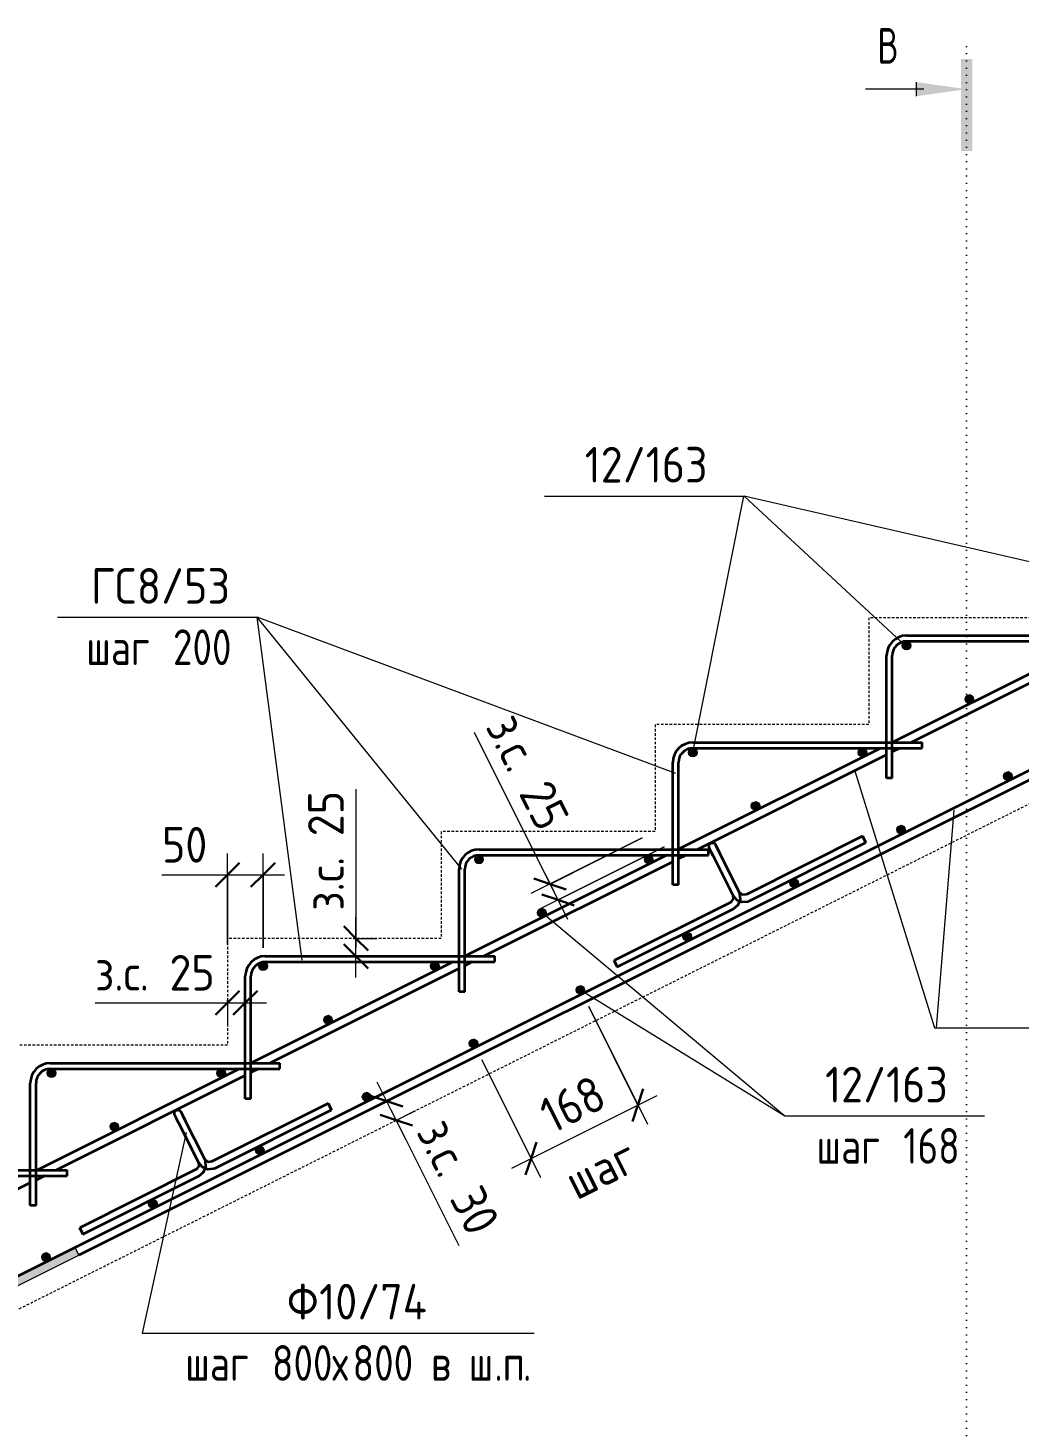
# Model space of a CAD drawing. Header units: millimetres. Extents: x 28954 to 49618, y -2651 to 78735.
# Drawn here: x 37165 to 38555, y -1306 to 658 of the extents above; entities that cross this region are included whole.
import ezdxf

# ---------------------------------------------------------------- set-up
doc = ezdxf.new("R2010")
doc.units = ezdxf.units.MM
doc.linetypes.add('01 Штриховая _4 мм_', pattern=[6, 3.5, -2.5])
doc.linetypes.add('04 Пунктир 10мм', pattern=[10, 0, -10])
for name, color, linetype, lineweight in [('AA_Dim', 7, 'Continuous', 9), ('AA_Dim-20', 7, 'Continuous', 9), ('AA_Oformlenie', 7, 'Continuous', 9), ('AA_Razrez', 7, 'Continuous', 9), ('AA_Vinoska', 7, 'Continuous', 9), ('KR_Armatura', 7, 'Continuous', 20), ('KR_Armatura_Tonkie', 7, 'Continuous', 20)]:
    doc.layers.add(name, color=color, linetype=linetype, lineweight=lineweight)
doc.layers.add('AF_Perekritie', color=7, linetype='Continuous', lineweight=60, true_color=0x006a35)
doc.layers.add('AF_Perekritie_Опалубка', color=7, linetype='Continuous', lineweight=60, true_color=0x006a35)
doc.styles.add('ISOCPEUR', font='isocpeur.TTF', dxfattribs={"width": 0.7, "height": 50})
doc.styles.add('ISOCPEUR_1', font='isocpeur.TTF', dxfattribs={"width": 0.9, "height": 50})
doc.styles.add('ISOCPEUR_2', font='isocpeur.TTF', dxfattribs={"width": 0.8, "height": 50})
doc.dimstyles.new('00_Точн_3_знака__прозр__1', dxfattribs={"dimscale": 304.8, "dimtxt": 50.137748, "dimasz": 0.111549, "dimexe": 0.098425, "dimexo": 0.065617, "dimgap": 0.006562, "dimtad": 1, "dimdec": 3, "dimrnd": 0.001, "dimdsep": 46, "dimtxsty": 'ISOCPEUR_1', "dimblk1": 'OBLIQUE', "dimblk2": 'OBLIQUE', "dimsah": 1, "dimcen": 0.09, "dimdle": 0.098425, "dimazin": 0, "dimtfac": 1, "dimtdec": 4, "dimtix": 1, "dimtmove": 1, "dimatfit": 3, "dimfxl": 1, "dimtvp": 1, "dimtolj": 1, "dimtzin": 0, "dimlwd": 18, "dimlwe": 18, "dimarcsym": 2})
doc.dimstyles.new('05_Округл_1мм__прозр_', dxfattribs={"dimscale": 304.8, "dimtxt": 50.137748, "dimasz": 0.111549, "dimexe": 0.098425, "dimexo": 0.065617, "dimgap": 0.006562, "dimtad": 1, "dimdec": 0, "dimdsep": 46, "dimtxsty": 'ISOCPEUR_1', "dimblk1": 'OBLIQUE', "dimblk2": 'OBLIQUE', "dimsah": 1, "dimcen": 0.09, "dimdle": 0.098425, "dimazin": 0, "dimtfac": 1, "dimtdec": 4, "dimtix": 1, "dimtmove": 0, "dimatfit": 3, "dimfxl": 1, "dimtvp": 1, "dimtolj": 1, "dimtzin": 0, "dimlwd": 18, "dimlwe": 18, "dimarcsym": 2})

# ---------------------------------------------------------------- blocks, each defined once
blk = doc.blocks.new('Ktcnybwf - Лестница-3686718-А-А Арм')
at = {"layer": 'AF_Perekritie', "linetype": '01 Штриховая _4 мм_', "lineweight": 20}
for p, q in [((-31880.1, -70), (-32180.1, -70)), ((-32180.1, -70), (-32180.1, -170)), ((-32180.1, -170), (-32480.1, -170)), ((-32480.1, -170), (-32480.1, -320)), ((-34080.1, -1343.6), (-31932.8, -270)), ((-31932.8, -270), (-31880.1, -270)), ((-32480.1, -320), (-32780.1, -320)), ((-32780.1, -320), (-32780.1, -470)), ((-32780.1, -470), (-33080.1, -470)), ((-33080.1, -470), (-33080.1, -620)), ((-33080.1, -620), (-33380.1, -620)), ((-33380.1, -620), (-33380.1, -770)), ((-33380.1, -770), (-33680.1, -770)), ((-33680.1, -770), (-33680.1, -920)), ((-33680.1, -920), (-33980.1, -920)), ((-33980.1, -920), (-33980.1, -1070)), ((-33980.1, -1070), (-34280.1, -1070)), ((-34280.1, -1070), (-34280.1, -1340)), ((-34280.1, -1340), (-34134.6, -1340)), ((-34122, -1340), (-34080.1, -1340)), ((-34080.1, -1340), (-34080.1, -1343.6))]:
    blk.add_line(p, q, dxfattribs=at)
blk = doc.blocks.new('261_Лягушка _НесАрм_РабПлоск_ - 10 А240-V2-А-А Арм')
at = {"layer": 'KR_Armatura_Tonkie', "lineweight": 35}
for p, q in [((-33238.7, -851.6), (-33401.9, -933.2)), ((-33397.4, -942.2), (-33234.2, -860.5)), ((-33238.7, -851.6), (-33234.2, -860.5)), ((-33234.2, -860.5), (-33238.7, -851.6)), ((-33448.6, -878.9), (-33420.9, -934.3)), ((-33448.6, -878.9), (-33420.9, -934.3)), ((-33412, -929.9), (-33439.7, -874.4)), ((-33412, -929.9), (-33439.7, -874.4)), ((-33424.3, -944.4), (-33587.5, -1026)), ((-33583, -1035), (-33419.8, -953.3)), ((-33583, -1035), (-33587.5, -1026)), ((-33587.5, -1026), (-33583, -1035))]:
    blk.add_line(p, q, dxfattribs=at)
at = {"layer": 'KR_Armatura_Tonkie', "lineweight": 35, "flags": 128}
for points in [[(-33454.2, -867.7), (-33454.3, -863.4), (-33451, -860.6), (-33446.8, -861.4), (-33445.3, -863.2)], [(-33445.3, -863.2), (-33444.4, -865), (-33442.1, -869.6), (-33439.7, -874.4)], [(-33439.7, -874.4), (-33442.7, -868.4), (-33444.7, -864.3), (-33445.3, -863.2)], [(-33448.6, -878.9), (-33451.6, -872.9), (-33453.7, -868.8), (-33454.2, -867.7)], [(-33454.2, -867.7), (-33453.4, -869.4), (-33451.1, -874.1), (-33448.6, -878.9)], [(-33420.9, -934.3), (-33420.4, -939.6), (-33423.5, -944), (-33424.3, -944.4)], [(-33420.9, -934.3), (-33415.6, -940.6), (-33408, -943.8), (-33399.8, -943.1), (-33397.4, -942.2)], [(-33419.8, -953.3), (-33413.5, -948), (-33410.3, -940.4), (-33411, -932.2), (-33412, -929.9)], [(-33401.9, -933.2), (-33407.2, -933.8), (-33411.5, -930.6), (-33412, -929.9)]]:
    blk.add_lwpolyline(points, dxfattribs=at)
blk = doc.blocks.new('079_Обозначение загиба стержня _ЭлУзла_ - Сплошные линии-3775775-А-А Арм')
at = {"layer": 'AA_Oformlenie'}
for points in [[(-34107.5, -1323.7), (-33588.6, -1064.5), (-33594, -1053.7), (-34112.8, -1313)], [(-33976.5, -1238), (-33985.1, -1208.8), (-33994.6, -1213.5)], [(-34136.1, -1350.6), (-34124.1, -1350.6), (-34123.3, -1344), (-34121.2, -1337.7), (-34117.7, -1332.1), (-34112.8, -1327.2), (-34107.5, -1323.7), (-34112.8, -1313), (-34120.6, -1318), (-34127.1, -1324.7), (-34132, -1332.6), (-34135, -1341.3)]]:
    blk.add_hatch(color=256, dxfattribs=at).paths.add_polyline_path(points)
for p, q in [((-33594, -1053.7), (-34112.8, -1313)), ((-33594, -1053.7), (-34112.8, -1313)), ((-33588.6, -1064.5), (-33594, -1053.7)), ((-33588.6, -1064.5), (-33594, -1053.7)), ((-34107.5, -1323.7), (-33588.6, -1064.5)), ((-34107.5, -1323.7), (-33588.6, -1064.5)), ((-33985.1, -1208.8), (-33994.6, -1213.5)), ((-33994.6, -1213.5), (-33976.5, -1238)), ((-33976.5, -1238), (-33985.1, -1208.8)), ((-34107.5, -1323.7), (-34112.8, -1313)), ((-34112.8, -1313), (-34107.5, -1323.7)), ((-34136.1, -1350.6), (-34124.1, -1350.6))]:
    blk.add_line(p, q, dxfattribs=at)
for centre, radius, start, end in [((-34124.1, -1278.2), 150, 77.6288, 90), ((-34124.1, -1278.2), 150, 61.2026, 73.4903), ((-34124.1, -1278.2), 150, 26.55, 55.8028), ((-34094.1, -1350.6), 42, 116.55, 180), ((-34094.1, -1350.6), 42, 116.55, 180), ((-34094.1, -1350.6), 30, 116.55, 180), ((-34094.1, -1350.6), 30, 116.55, 180)]:
    blk.add_arc(centre, radius, start, end, dxfattribs=at)
blk = doc.blocks.new('Разрез - Номер узла_ спереди-394134-А-А Арм')
at = {"layer": 'AA_Razrez'}
for points in [[(-30750.2, 480.7), (-30766.2, 480.7), (-30766.2, 609.8), (-30750.2, 609.8)], [(-30829, 557.3), (-30829, 577.2), (-30758.3, 567.3)]]:
    blk.add_hatch(color=256, dxfattribs=at).paths.add_polyline_path(points)
for p, q in [((-30829, 577.2), (-30829, 557.3)), ((-30818.3, 567.3), (-30900.2, 567.3))]:
    blk.add_line(p, q, dxfattribs=at)
blk = doc.blocks.new('DIMBLOCK71-А-А Арм')
at = {"layer": 'AA_Dim-20', "color": 30, "lineweight": 18, "true_color": 0xff8000, "transparency": 16777216}
for p, q in [((37695, -902), (37654.7, -821.5)), ((37664.5, -850.1), (37695, -834.9)), ((37668.1, -848.3), (37664.5, -850.1)), ((37684.6, -881.2), (37674.8, -861.7)), ((37677.9, -877), (37708.4, -861.7)), ((37681.5, -875.1), (37677.9, -877)), ((37769.7, -1051.4), (37684.6, -881.2))]:
    blk.add_line(p, q, dxfattribs=at)
at = {"layer": 'AA_Dim-20', "color": 30, "lineweight": 30, "true_color": 0xff8000, "transparency": 16777216}
for p, q in [((37668.1, -848.3), (37645.3, -840.7)), ((37668.1, -848.3), (37690.9, -855.9)), ((37681.5, -875.1), (37658.7, -867.5)), ((37681.5, -875.1), (37704.4, -882.7))]:
    blk.add_line(p, q, dxfattribs=at)
at = {"layer": 'AA_Dim-20', "color": 0, "lineweight": 18, "transparency": 16777216, "insert": (37753.6, -869.1), "char_height": 50, "width": 204.335, "attachment_point": 1, "rotation": 296.5651, "line_spacing_factor": 1.135194, "style": 'ISOCPEUR_1'}
blk.add_mtext('з.с. 30', dxfattribs=at)
blk = doc.blocks.new('_Oblique')
at = {"color": 0, "linetype": 'ByBlock', "lineweight": -2}
blk.add_line((-0.5, -0.5), (0.5, 0.5), dxfattribs=at)
blk = doc.blocks.new('DIMBLOCK72-А-А Арм')
at = {"layer": 'AA_Dim-20', "color": 30, "lineweight": 30, "true_color": 0xff8000, "transparency": 16777216}
for p, q in [((37444.6, -710.4), (37461.6, -693.4)), ((37469.6, -710.4), (37486.6, -693.4)), ((37444.6, -710.4), (37427.6, -727.4)), ((37469.6, -710.4), (37452.6, -727.4))]:
    blk.add_line(p, q, dxfattribs=at)
at = {"layer": 'AA_Dim-20', "color": 30, "lineweight": 18, "true_color": 0xff8000, "transparency": 16777216}
for p, q in [((37444.6, -706.3), (37444.6, -740.4)), ((37444.6, -710.4), (37444.6, -706.3)), ((37469.6, -706.3), (37469.6, -740.4)), ((37469.6, -710.4), (37469.6, -706.3)), ((37258.8, -710.4), (37449.1, -710.4)), ((37414.6, -710.4), (37499.6, -710.4)), ((37449.1, -710.4), (37457.1, -710.4))]:
    blk.add_line(p, q, dxfattribs=at)
at = {"layer": 'AA_Dim-20', "color": 0, "lineweight": 18, "transparency": 16777216, "insert": (37258.8, -643.2), "char_height": 50, "width": 204.335, "attachment_point": 1, "line_spacing_factor": 1.135194, "style": 'ISOCPEUR_1'}
blk.add_mtext('з.с. 25', dxfattribs=at)
blk = doc.blocks.new('DIMBLOCK73-А-А Арм')
at = {"layer": 'AA_Dim-20', "color": 30, "lineweight": 18, "true_color": 0xff8000, "transparency": 16777216}
for p, q in [((37624.9, -410.7), (37624.9, -601)), ((37624.9, -675), (37624.9, -590)), ((37624.9, -601), (37624.9, -632.5)), ((37620.9, -620), (37654.9, -620)), ((37624.9, -620), (37620.9, -620)), ((37620.9, -645), (37654.9, -645)), ((37624.9, -645), (37620.9, -645))]:
    blk.add_line(p, q, dxfattribs=at)
at = {"layer": 'AA_Dim-20', "color": 30, "lineweight": 30, "true_color": 0xff8000, "transparency": 16777216}
for p, q in [((37624.9, -620), (37607.9, -603)), ((37624.9, -645), (37607.9, -628)), ((37624.9, -620), (37641.9, -637)), ((37624.9, -645), (37641.9, -662))]:
    blk.add_line(p, q, dxfattribs=at)
at = {"layer": 'AA_Dim-20', "color": 0, "lineweight": 18, "transparency": 16777216, "insert": (37557.8, -581), "char_height": 50, "width": 204.335, "attachment_point": 1, "rotation": 90, "line_spacing_factor": 1.135194, "style": 'ISOCPEUR_1'}
blk.add_mtext('з.с. 25', dxfattribs=at)
blk = doc.blocks.new('DIMBLOCK74-А-А Арм')
at = {"layer": 'AA_Dim-20', "color": 30, "lineweight": 18, "true_color": 0xff8000, "transparency": 16777216}
for p, q in [((37444.6, -628.3), (37444.6, -500.8)), ((37494.6, -633), (37494.6, -500.8)), ((37352.7, -530.8), (37435.2, -530.8)), ((37414.6, -530.8), (37524.6, -530.8)), ((37435.2, -530.8), (37469.6, -530.8)), ((37444.6, -530.8), (37444.6, -628.3)), ((37494.6, -530.8), (37494.6, -633))]:
    blk.add_line(p, q, dxfattribs=at)
at = {"layer": 'AA_Dim-20', "color": 30, "lineweight": 30, "true_color": 0xff8000, "transparency": 16777216}
for p, q in [((37444.6, -530.8), (37461.6, -513.8)), ((37494.6, -530.8), (37511.6, -513.8)), ((37444.6, -530.8), (37427.6, -547.8)), ((37494.6, -530.8), (37477.6, -547.8))]:
    blk.add_line(p, q, dxfattribs=at)
at = {"layer": 'AA_Dim-20', "color": 0, "lineweight": 18, "transparency": 16777216, "insert": (37352.7, -463.6), "char_height": 50, "width": 74.923, "attachment_point": 1, "line_spacing_factor": 1.135194, "style": 'ISOCPEUR_1'}
blk.add_mtext('50', dxfattribs=at)
blk = doc.blocks.new('DIMBLOCK75-А-А Арм')
at = {"layer": 'AA_Dim-20', "color": 30, "lineweight": 18, "true_color": 0xff8000, "transparency": 16777216}
for p, q in [((37790.7, -330.3), (37875.7, -500.5)), ((38026.7, -478.9), (37870.5, -557.1)), ((37897.3, -543.7), (38026.7, -478.9)), ((37875.7, -500.5), (37902.9, -554.8)), ((38057.5, -491.5), (37881.7, -579.4)), ((37908.5, -566), (38057.5, -491.5)), ((37883.9, -516.8), (37921.9, -592.8))]:
    blk.add_line(p, q, dxfattribs=at)
at = {"layer": 'AA_Dim-20', "color": 30, "lineweight": 30, "true_color": 0xff8000, "transparency": 16777216}
for p, q in [((37897.3, -543.7), (37874.5, -536)), ((37897.3, -543.7), (37920.1, -551.3)), ((37908.5, -566), (37885.7, -558.4)), ((37908.5, -566), (37931.3, -573.6))]:
    blk.add_line(p, q, dxfattribs=at)
at = {"layer": 'AA_Dim-20', "color": 0, "lineweight": 18, "transparency": 16777216, "insert": (37850.7, -300.3), "char_height": 50, "width": 204.335, "attachment_point": 1, "rotation": 296.5651, "line_spacing_factor": 1.135194, "style": 'ISOCPEUR_1'}
blk.add_mtext('з.с. 25', dxfattribs=at)
blk = doc.blocks.new('DIMBLOCK78-А-А Арм')
at = {"layer": 'AA_Dim-20', "color": 98, "lineweight": 18, "true_color": 0x005500, "transparency": 16777216}
for p, q in [((37951.5, -715.6), (38034, -880.7)), ((38020.6, -853.9), (37951.5, -715.6)), ((37801.5, -790.6), (37884.1, -955.7)), ((37870.6, -928.9), (37801.5, -790.6)), ((37843.8, -942.3), (38047.5, -840.5))]:
    blk.add_line(p, q, dxfattribs=at)
at = {"layer": 'AA_Dim-20', "color": 98, "lineweight": 30, "true_color": 0x005500, "transparency": 16777216}
for p, q in [((38020.6, -853.9), (38028.2, -831.1)), ((38020.6, -853.9), (38013, -876.7)), ((37870.6, -928.9), (37878.2, -906.1)), ((37870.6, -928.9), (37863, -951.7))]:
    blk.add_line(p, q, dxfattribs=at)
at = {"layer": 'AA_Dim-20', "color": 0, "lineweight": 18, "transparency": 16777216, "char_height": 50, "attachment_point": 1, "rotation": 26.5651, "line_spacing_factor": 1.135194, "style": 'ISOCPEUR_1'}
for s, insert, width in [('168', (37878, -850.1), 101.032), ('шаг', (37912.3, -943.2), 127.142)]:
    blk.add_mtext(s, dxfattribs=dict(at, insert=insert, width=width))
blk = doc.blocks.new('042_М_Арматуры - Диам длина поз _ Шаг-2260295-А-А Арм')
at = {"layer": 'AA_Vinoska'}
blk.add_line((-30495.6, -895.6), (-30215.6, -895.6), dxfattribs=at)
blk = doc.blocks.new('042_М_Арматуры - Диам длина поз _ Комментарий полка 25-3827468-А-А Арм')
at = {"layer": 'AA_Vinoska'}
blk.add_line((-31465.1, -434.9), (-30965.1, -434.9), dxfattribs=at)
blk = doc.blocks.new('042_М_Арматуры - Диам длина поз _ Комментарий-2260297-А-А Арм')
at = {"layer": 'AA_Vinoska'}
blk.add_line((-33880.8, -2220.4), (-33600.8, -2220.4), dxfattribs=at)

msp = doc.modelspace()

# ---------------------------------------------------------------- hatches: boundary and pattern name
at = {"layer": 'KR_Armatura'}
h = msp.add_hatch(color=256, dxfattribs=at)
edge = h.paths.add_edge_path()
edge.add_arc((38397.6234, -209), 6, 0, 360)
for points in [[(38394.6234, -214.1962), (38400.6234, -214.1962), (38403.6234, -209), (38400.6234, -203.8038), (38394.6234, -203.8038), (38391.6234, -209)], [(38485.3676, -290.0964), (38490.7341, -287.4131), (38491.0936, -281.4239), (38486.0865, -278.118), (38480.72, -280.8013), (38480.3605, -286.7905)], [(38335.3721, -365.0941), (38340.7387, -362.4109), (38341.0982, -356.4216), (38336.0911, -353.1157), (38330.7245, -355.799), (38330.3651, -361.7882)], [(38094.6234, -364.1962), (38100.6234, -364.1962), (38103.6234, -359), (38100.6234, -353.8038), (38094.6234, -353.8038), (38091.6234, -359)], [(38539.4799, -398.3219), (38544.8465, -395.6386), (38545.206, -389.6494), (38540.1989, -386.3434), (38534.8324, -389.0267), (38534.4729, -395.0159)], [(38185.3767, -440.0919), (38190.7432, -437.4086), (38191.1027, -431.4194), (38186.0957, -428.1134), (38180.7291, -430.7967), (38180.3696, -436.7859)], [(38389.4845, -473.3196), (38394.8511, -470.6363), (38395.2106, -464.6471), (38390.2035, -461.3411), (38384.8369, -464.0244), (38384.4774, -470.0136)], [(37794.6234, -514.1962), (37800.6234, -514.1962), (37803.6234, -509), (37800.6234, -503.8038), (37794.6234, -503.8038), (37791.6234, -509)], [(38035.3812, -515.0896), (38040.7478, -512.4063), (38041.1073, -506.4171), (38036.1002, -503.1111), (38030.7337, -505.7944), (38030.3742, -511.7836)], [(38239.4891, -548.3173), (38244.8556, -545.634), (38245.2151, -539.6448), (38240.208, -536.3389), (38234.8415, -539.0221), (38234.482, -545.0114)], [(37885.3858, -590.0873), (37890.7524, -587.404), (37891.1119, -581.4148), (37886.1048, -578.1089), (37880.7382, -580.7921), (37880.3787, -586.7814)], [(38089.4936, -623.315), (38094.8602, -620.6317), (38095.2197, -614.6425), (38090.2126, -611.3366), (38084.846, -614.0199), (38084.4865, -620.0091)], [(37491.6234, -664.1962), (37497.6234, -664.1962), (37500.6234, -659), (37497.6234, -653.8038), (37491.6234, -653.8038), (37488.6234, -659)], [(37735.3904, -665.085), (37740.7569, -662.4017), (37741.1164, -656.4125), (37736.1093, -653.1066), (37730.7428, -655.7899), (37730.3833, -661.7791)], [(37939.4982, -698.3127), (37944.8647, -695.6295), (37945.2242, -689.6402), (37940.2172, -686.3343), (37934.8506, -689.0176), (37934.4911, -695.0068)], [(37585.3949, -740.0827), (37590.7615, -737.3995), (37591.121, -731.4102), (37586.1139, -728.1043), (37580.7473, -730.7876), (37580.3879, -736.7768)], [(37789.5027, -773.3105), (37794.8693, -770.6272), (37795.2288, -764.638), (37790.2217, -761.332), (37784.8552, -764.0153), (37784.4957, -770.0045)], [(37194.6234, -814.1962), (37200.6234, -814.1962), (37203.6234, -809), (37200.6234, -803.8038), (37194.6234, -803.8038), (37191.6234, -809)], [(37435.3995, -815.0805), (37440.766, -812.3972), (37441.1255, -806.408), (37436.1185, -803.102), (37430.7519, -805.7853), (37430.3924, -811.7745)], [(37639.5073, -848.3082), (37644.8739, -845.6249), (37645.2334, -839.6357), (37640.2263, -836.3297), (37634.8597, -839.013), (37634.5002, -845.0022)], [(37285.404, -890.0782), (37290.7706, -887.3949), (37291.1301, -881.4057), (37286.123, -878.0997), (37280.7565, -880.783), (37280.397, -886.7722)], [(37489.5119, -923.3059), (37494.8784, -920.6226), (37495.2379, -914.6334), (37490.2308, -911.3275), (37484.8643, -914.0107), (37484.5048, -920)], [(37339.5164, -998.3036), (37344.883, -995.6203), (37345.2425, -989.6311), (37340.2354, -986.3252), (37334.8688, -989.0085), (37334.5093, -994.9977)], [(37189.521, -1073.3013), (37194.8875, -1070.6181), (37195.247, -1064.6288), (37190.24, -1061.3229), (37184.8734, -1064.0062), (37184.5139, -1069.9954)]]:
    msp.add_hatch(color=256, dxfattribs=at).paths.add_polyline_path(points)
h = msp.add_hatch(color=256, dxfattribs=at)
edge = h.paths.add_edge_path()
edge.add_arc((38485.7271, -284.1072), 6, 0, 360)
h = msp.add_hatch(color=256, dxfattribs=at)
edge = h.paths.add_edge_path()
edge.add_arc((38097.6234, -359), 6, 0, 360)
h = msp.add_hatch(color=256, dxfattribs=at)
edge = h.paths.add_edge_path()
edge.add_arc((38335.7316, -359.1049), 6, 0, 360)
h = msp.add_hatch(color=256, dxfattribs=at)
edge = h.paths.add_edge_path()
edge.add_arc((38539.8394, -392.3326), 6, 0, 360)
h = msp.add_hatch(color=256, dxfattribs=at)
edge = h.paths.add_edge_path()
edge.add_arc((38185.7362, -434.1026), 6, 0, 360)
h = msp.add_hatch(color=256, dxfattribs=at)
edge = h.paths.add_edge_path()
edge.add_arc((38389.844, -467.3304), 6, 0, 360)
h = msp.add_hatch(color=256, dxfattribs=at)
edge = h.paths.add_edge_path()
edge.add_arc((37797.6234, -509), 6, 0, 360)
h = msp.add_hatch(color=256, dxfattribs=at)
edge = h.paths.add_edge_path()
edge.add_arc((38035.7407, -509.1004), 6, 0, 360)
h = msp.add_hatch(color=256, dxfattribs=at)
edge = h.paths.add_edge_path()
edge.add_arc((38239.8485, -542.3281), 6, 0, 360)
h = msp.add_hatch(color=256, dxfattribs=at)
edge = h.paths.add_edge_path()
edge.add_arc((37885.7453, -584.0981), 6, 0, 360)
h = msp.add_hatch(color=256, dxfattribs=at)
edge = h.paths.add_edge_path()
edge.add_arc((38089.8531, -617.3258), 6, 0, 360)
h = msp.add_hatch(color=256, dxfattribs=at)
edge = h.paths.add_edge_path()
edge.add_arc((37494.6234, -659), 6, 0, 360)
h = msp.add_hatch(color=256, dxfattribs=at)
edge = h.paths.add_edge_path()
edge.add_arc((37735.7499, -659.0958), 6, 0, 360)
h = msp.add_hatch(color=256, dxfattribs=at)
edge = h.paths.add_edge_path()
edge.add_arc((37939.8577, -692.3235), 6, 0, 360)
h = msp.add_hatch(color=256, dxfattribs=at)
edge = h.paths.add_edge_path()
edge.add_arc((37585.7544, -734.0935), 6, 0, 360)
h = msp.add_hatch(color=256, dxfattribs=at)
edge = h.paths.add_edge_path()
edge.add_arc((37789.8622, -767.3212), 6, 0, 360)
h = msp.add_hatch(color=256, dxfattribs=at)
edge = h.paths.add_edge_path()
edge.add_arc((37197.6234, -809), 6, 0, 360)
h = msp.add_hatch(color=256, dxfattribs=at)
edge = h.paths.add_edge_path()
edge.add_arc((37435.759, -809.0912), 6, 0, 360)
h = msp.add_hatch(color=256, dxfattribs=at)
edge = h.paths.add_edge_path()
edge.add_arc((37639.8668, -842.319), 6, 0, 360)
h = msp.add_hatch(color=256, dxfattribs=at)
edge = h.paths.add_edge_path()
edge.add_arc((37285.7635, -884.089), 6, 0, 360)
h = msp.add_hatch(color=256, dxfattribs=at)
edge = h.paths.add_edge_path()
edge.add_arc((37489.8714, -917.3167), 6, 0, 360)
h = msp.add_hatch(color=256, dxfattribs=at)
edge = h.paths.add_edge_path()
edge.add_arc((37339.8759, -992.3144), 6, 0, 360)
h = msp.add_hatch(color=256, dxfattribs=at)
edge = h.paths.add_edge_path()
edge.add_arc((37189.8805, -1067.3121), 6, 0, 360)

# ---------------------------------------------------------------- linework, layer by layer
at = {"layer": 'AA_Razrez', "color": 7, "linetype": '04 Пунктир 10мм', "true_color": 0xffffff}
msp.add_line((38481.761, 631.7823), (38481.761, -2435.3837), dxfattribs=at)
at = {"layer": 'AA_Vinoska'}
for p, q in [((38097.6234, -359), (38169.1821, 0.8077)), ((38169.1821, 0.8077), (38169.6118, 0.8077)), ((38697.6234, -121), (38169.6118, 0.8077)), ((38396.4221, -209.6853), (38169.6118, 0.8077)), ((37486.1018, -169.3385), (37486.3362, -169.3385)), ((37549.4923, -650.3597), (37486.1018, -169.3385)), ((38073.6253, -388.5362), (37486.3362, -169.3385)), ((37773.6253, -523), (37486.3362, -169.3385)), ((38324.77, -383.605), (38436.9308, -745.3236)), ((38464.0464, -440.2259), (38439.0565, -745.3236)), ((37886.5334, -584.0535), (38226.895, -869.1697)), ((37939.0961, -691.4607), (38226.895, -869.1697)), ((38436.9308, -745.3236), (38537.4558, -745.3236)), ((38439.0565, -745.3236), (38537.4558, -745.3236)), ((37386.8503, -892.1436), (37324.8762, -1173.8032)), ((37324.8762, -1173.8032), (37374.9033, -1173.8032))]:
    msp.add_line(p, q, dxfattribs=at)
at = {"layer": 'KR_Armatura'}
for p, q in [((38394.6234, -203.8038), (38391.6234, -209)), ((38391.6234, -209), (38394.6234, -214.1962)), ((38400.6234, -203.8038), (38394.6234, -203.8038)), ((38394.6234, -214.1962), (38400.6234, -214.1962)), ((38403.6234, -209), (38400.6234, -203.8038)), ((38400.6234, -214.1962), (38403.6234, -209)), ((38480.72, -280.8013), (38480.3605, -286.7905)), ((38480.3605, -286.7905), (38485.3676, -290.0964)), ((38486.0865, -278.118), (38480.72, -280.8013)), ((38485.3676, -290.0964), (38490.7341, -287.4131)), ((38491.0936, -281.4239), (38486.0865, -278.118)), ((38490.7341, -287.4131), (38491.0936, -281.4239)), ((38336.0911, -353.1157), (38330.7245, -355.799)), ((38341.0982, -356.4216), (38336.0911, -353.1157)), ((38094.6234, -353.8038), (38091.6234, -359)), ((38091.6234, -359), (38094.6234, -364.1962)), ((38100.6234, -353.8038), (38094.6234, -353.8038)), ((38094.6234, -364.1962), (38100.6234, -364.1962)), ((38103.6234, -359), (38100.6234, -353.8038)), ((38100.6234, -364.1962), (38103.6234, -359)), ((38330.7245, -355.799), (38330.3651, -361.7882)), ((38330.3651, -361.7882), (38335.3721, -365.0941)), ((38335.3721, -365.0941), (38340.7387, -362.4109)), ((38340.7387, -362.4109), (38341.0982, -356.4216)), ((38534.8324, -389.0267), (38534.4729, -395.0159)), ((38540.1989, -386.3434), (38534.8324, -389.0267)), ((38545.206, -389.6494), (38540.1989, -386.3434)), ((38544.8465, -395.6386), (38545.206, -389.6494)), ((38534.4729, -395.0159), (38539.4799, -398.3219)), ((38539.4799, -398.3219), (38544.8465, -395.6386)), ((38180.7291, -430.7967), (38180.3696, -436.7859)), ((38186.0957, -428.1134), (38180.7291, -430.7967)), ((38191.1027, -431.4194), (38186.0957, -428.1134)), ((38190.7432, -437.4086), (38191.1027, -431.4194)), ((38180.3696, -436.7859), (38185.3767, -440.0919)), ((38185.3767, -440.0919), (38190.7432, -437.4086)), ((38384.8369, -464.0244), (38384.4774, -470.0136)), ((38384.4774, -470.0136), (38389.4845, -473.3196)), ((38390.2035, -461.3411), (38384.8369, -464.0244)), ((38389.4845, -473.3196), (38394.8511, -470.6363)), ((38395.2106, -464.6471), (38390.2035, -461.3411)), ((38394.8511, -470.6363), (38395.2106, -464.6471)), ((37794.6234, -503.8038), (37791.6234, -509)), ((37791.6234, -509), (37794.6234, -514.1962)), ((37800.6234, -503.8038), (37794.6234, -503.8038)), ((37803.6234, -509), (37800.6234, -503.8038)), ((37800.6234, -514.1962), (37803.6234, -509)), ((38030.7337, -505.7944), (38030.3742, -511.7836)), ((38036.1002, -503.1111), (38030.7337, -505.7944)), ((38041.1073, -506.4171), (38036.1002, -503.1111)), ((38040.7478, -512.4063), (38041.1073, -506.4171)), ((37794.6234, -514.1962), (37800.6234, -514.1962)), ((38030.3742, -511.7836), (38035.3812, -515.0896)), ((38035.3812, -515.0896), (38040.7478, -512.4063)), ((38234.8415, -539.0221), (38234.482, -545.0114)), ((38234.482, -545.0114), (38239.4891, -548.3173)), ((38240.208, -536.3389), (38234.8415, -539.0221)), ((38239.4891, -548.3173), (38244.8556, -545.634)), ((38245.2151, -539.6448), (38240.208, -536.3389)), ((38244.8556, -545.634), (38245.2151, -539.6448)), ((37880.7382, -580.7921), (37880.3787, -586.7814)), ((37880.3787, -586.7814), (37885.3858, -590.0873)), ((37886.1048, -578.1089), (37880.7382, -580.7921)), ((37885.3858, -590.0873), (37890.7524, -587.404)), ((37891.1119, -581.4148), (37886.1048, -578.1089)), ((37890.7524, -587.404), (37891.1119, -581.4148)), ((38084.846, -614.0199), (38084.4865, -620.0091)), ((38084.4865, -620.0091), (38089.4936, -623.315)), ((38090.2126, -611.3366), (38084.846, -614.0199)), ((38089.4936, -623.315), (38094.8602, -620.6317)), ((38095.2197, -614.6425), (38090.2126, -611.3366)), ((38094.8602, -620.6317), (38095.2197, -614.6425)), ((37491.6234, -653.8038), (37488.6234, -659)), ((37488.6234, -659), (37491.6234, -664.1962)), ((37497.6234, -653.8038), (37491.6234, -653.8038)), ((37491.6234, -664.1962), (37497.6234, -664.1962)), ((37500.6234, -659), (37497.6234, -653.8038)), ((37497.6234, -664.1962), (37500.6234, -659)), ((37730.7428, -655.7899), (37730.3833, -661.7791)), ((37730.3833, -661.7791), (37735.3904, -665.085)), ((37736.1093, -653.1066), (37730.7428, -655.7899)), ((37735.3904, -665.085), (37740.7569, -662.4017)), ((37741.1164, -656.4125), (37736.1093, -653.1066)), ((37740.7569, -662.4017), (37741.1164, -656.4125)), ((37940.2172, -686.3343), (37934.8506, -689.0176)), ((37945.2242, -689.6402), (37940.2172, -686.3343)), ((37934.8506, -689.0176), (37934.4911, -695.0068)), ((37934.4911, -695.0068), (37939.4982, -698.3127)), ((37939.4982, -698.3127), (37944.8647, -695.6295)), ((37944.8647, -695.6295), (37945.2242, -689.6402)), ((37580.7473, -730.7876), (37580.3879, -736.7768)), ((37580.3879, -736.7768), (37585.3949, -740.0827)), ((37586.1139, -728.1043), (37580.7473, -730.7876)), ((37585.3949, -740.0827), (37590.7615, -737.3995)), ((37591.121, -731.4102), (37586.1139, -728.1043)), ((37590.7615, -737.3995), (37591.121, -731.4102)), ((37784.8552, -764.0153), (37784.4957, -770.0045)), ((37790.2217, -761.332), (37784.8552, -764.0153)), ((37795.2288, -764.638), (37790.2217, -761.332)), ((37794.8693, -770.6272), (37795.2288, -764.638)), ((37784.4957, -770.0045), (37789.5027, -773.3105)), ((37789.5027, -773.3105), (37794.8693, -770.6272)), ((37194.6234, -803.8038), (37191.6234, -809)), ((37200.6234, -803.8038), (37194.6234, -803.8038)), ((37203.6234, -809), (37200.6234, -803.8038)), ((37436.1185, -803.102), (37430.7519, -805.7853)), ((37441.1255, -806.408), (37436.1185, -803.102)), ((37191.6234, -809), (37194.6234, -814.1962)), ((37194.6234, -814.1962), (37200.6234, -814.1962)), ((37200.6234, -814.1962), (37203.6234, -809)), ((37430.7519, -805.7853), (37430.3924, -811.7745)), ((37430.3924, -811.7745), (37435.3995, -815.0805)), ((37435.3995, -815.0805), (37440.766, -812.3972)), ((37440.766, -812.3972), (37441.1255, -806.408)), ((37634.8597, -839.013), (37634.5002, -845.0022)), ((37640.2263, -836.3297), (37634.8597, -839.013)), ((37645.2334, -839.6357), (37640.2263, -836.3297)), ((37644.8739, -845.6249), (37645.2334, -839.6357)), ((37634.5002, -845.0022), (37639.5073, -848.3082)), ((37639.5073, -848.3082), (37644.8739, -845.6249)), ((37280.7565, -880.783), (37280.397, -886.7722)), ((37286.123, -878.0997), (37280.7565, -880.783)), ((37291.1301, -881.4057), (37286.123, -878.0997)), ((37290.7706, -887.3949), (37291.1301, -881.4057)), ((37280.397, -886.7722), (37285.404, -890.0782)), ((37285.404, -890.0782), (37290.7706, -887.3949)), ((37484.8643, -914.0107), (37484.5048, -920)), ((37484.5048, -920), (37489.5119, -923.3059)), ((37490.2308, -911.3275), (37484.8643, -914.0107)), ((37489.5119, -923.3059), (37494.8784, -920.6226)), ((37495.2379, -914.6334), (37490.2308, -911.3275)), ((37494.8784, -920.6226), (37495.2379, -914.6334)), ((37334.8688, -989.0085), (37334.5093, -994.9977)), ((37334.5093, -994.9977), (37339.5164, -998.3036)), ((37340.2354, -986.3252), (37334.8688, -989.0085)), ((37339.5164, -998.3036), (37344.883, -995.6203)), ((37345.2425, -989.6311), (37340.2354, -986.3252)), ((37344.883, -995.6203), (37345.2425, -989.6311)), ((37184.8734, -1064.0062), (37184.5139, -1069.9954)), ((37184.5139, -1069.9954), (37189.521, -1073.3013)), ((37190.24, -1061.3229), (37184.8734, -1064.0062)), ((37189.521, -1073.3013), (37194.8875, -1070.6181)), ((37195.247, -1064.6288), (37190.24, -1061.3229)), ((37194.8875, -1070.6181), (37195.247, -1064.6288))]:
    msp.add_line(p, q, dxfattribs=at)
for centre in [(38397.6234, -209), (38485.7271, -284.1072), (38097.6234, -359), (38335.7316, -359.1049), (38539.8394, -392.3326), (38185.7362, -434.1026), (38389.844, -467.3304), (37797.6234, -509), (38035.7407, -509.1004), (38239.8485, -542.3281), (37885.7453, -584.0981), (38089.8531, -617.3258), (37494.6234, -659), (37735.7499, -659.0958), (37939.8577, -692.3235), (37585.7544, -734.0935), (37789.8622, -767.3212), (37197.6234, -809), (37435.759, -809.0912), (37639.8668, -842.319), (37285.7635, -884.089), (37489.8714, -917.3167), (37339.8759, -992.3144), (37189.8805, -1067.3121)]:
    msp.add_circle(centre, 6, dxfattribs=at)
at = {"layer": 'KR_Armatura_Tonkie', "lineweight": 35}
for p, q in [((38397.6253, -195), (38719.6253, -195)), ((38661.3579, -203), (38377.6253, -344.8663)), ((38397.6253, -203), (38719.6253, -203)), ((38669.6253, -212.2827), (38404.1907, -345)), ((38873.0581, -232.434), (36826.4124, -1255.7504)), ((38369.6253, -395), (38369.6253, -223)), ((38377.6253, -395), (38377.6253, -223)), ((38878.4246, -243.1672), (37235.9973, -1064.3756)), ((38361.3579, -353), (38077.6253, -494.8663)), ((38097.6253, -345), (38419.6253, -345)), ((38097.6253, -353), (38419.6253, -353)), ((38388.1907, -353), (38377.6253, -358.2827)), ((38419.6253, -353), (38419.6253, -345)), ((38069.6253, -545), (38069.6253, -373)), ((38077.6253, -545), (38077.6253, -373)), ((38369.6253, -362.2827), (38104.1907, -495)), ((38377.6253, -395), (38369.6253, -395)), ((38061.3579, -503), (37777.6253, -644.8663)), ((37797.6253, -495), (38119.6253, -495)), ((37797.6253, -503), (38119.6253, -503)), ((38088.1907, -503), (38077.6253, -508.2827)), ((38119.6253, -503), (38119.6253, -495)), ((37769.6253, -695), (37769.6253, -523)), ((37777.6253, -695), (37777.6253, -523)), ((38069.6253, -512.2827), (37804.1907, -645)), ((38077.6253, -545), (38069.6253, -545)), ((37497.6253, -645), (37819.6253, -645)), ((37819.6253, -653), (37819.6253, -645)), ((37761.3579, -653), (37477.6253, -794.8663)), ((37497.6253, -653), (37819.6253, -653)), ((37769.6253, -662.2827), (37504.1907, -795)), ((37788.1907, -653), (37777.6253, -658.2827)), ((37469.6253, -845), (37469.6253, -673)), ((37477.6253, -845), (37477.6253, -673)), ((37777.6253, -695), (37769.6253, -695)), ((37461.3579, -803), (37177.3579, -945)), ((37195.9416, -795), (37517.9416, -795)), ((37195.9416, -803), (37517.9416, -803)), ((37488.1907, -803), (37477.6253, -808.2827)), ((37517.9416, -803), (37517.9416, -795)), ((37167.9416, -995), (37167.9416, -823)), ((37175.9416, -995), (37175.9416, -823)), ((37469.6253, -812.2827), (37204.1907, -945)), ((37477.6253, -845), (37469.6253, -845)), ((36897.6253, -945), (37219.6253, -945)), ((36897.6253, -953), (37219.6253, -953)), ((37188.1907, -953), (37175.9416, -959.1245)), ((37219.6253, -953), (37219.6253, -945)), ((37167.9416, -963.1245), (37136.0267, -979.082)), ((37175.9416, -995), (37167.9416, -995))]:
    msp.add_line(p, q, dxfattribs=at)
for centre, radius in [((38397.6253, -223), 28), ((38397.6253, -223), 20), ((38097.6253, -373), 28), ((38097.6253, -373), 20), ((37797.6253, -523), 28), ((37797.6253, -523), 20), ((37497.6253, -673), 28), ((37497.6253, -673), 20), ((37195.9416, -823), 28), ((37195.9416, -823), 20)]:
    msp.add_arc(centre, radius, 90, 180, dxfattribs=at)

# ---------------------------------------------------------------- block references
at = {"layer": 'AA_Oformlenie'}
msp.add_blockref('079_Обозначение загиба стержня _ЭлУзла_ - Сплошные линии-3775775-А-А Арм', (70824.685, 0), dxfattribs=at)
at = {"layer": 'AA_Razrez'}
msp.add_blockref('Разрез - Номер узла_ спереди-394134-А-А Арм', (69240.0526, 4.5245), dxfattribs=at)
at = {"layer": 'AA_Vinoska'}
for name, p in [('042_М_Арматуры - Диам длина поз _ Шаг-2260295-А-А Арм', (68385.1721, 896.4569)), ('042_М_Арматуры - Диам длина поз _ Шаг-2260295-А-А Арм', (67701.8965, 726.3106)), ('042_М_Арматуры - Диам длина поз _ Шаг-2260295-А-А Арм', (69033.016, 150.3255)), ('042_М_Арматуры - Диам длина поз _ Комментарий-2260297-А-А Арм', (72107.6718, 1351.2784)), ('042_М_Арматуры - Диам длина поз _ Комментарий полка 25-3827468-А-А Арм', (68839.9829, -738.9156))]:
    msp.add_blockref(name, p, dxfattribs=at)
at = {"layer": 'AF_Perekritie_Опалубка', "linetype": '01 Штриховая _4 мм_', "lineweight": 20}
msp.add_blockref('Ktcnybwf - Лестница-3686718-А-А Арм', (70824.685, 0), dxfattribs=at)
at = {"layer": 'KR_Armatura_Tonkie', "lineweight": 35}
for p in [(71574.6622, 374.9886), (70824.685, 0)]:
    msp.add_blockref('261_Лягушка _НесАрм_РабПлоск_ - 10 А240-V2-А-А Арм', p, dxfattribs=at)

# ---------------------------------------------------------------- texts
at = {"layer": 'AA_Razrez', "insert": (38356.7436, 657.6746), "char_height": 50, "width": 33.670875, "attachment_point": 1, "style": 'ISOCPEUR'}
msp.add_mtext('\\fISOCPEUR|b0|i0|c204|p34|;\\W.7;В', dxfattribs=at)
at = {"layer": 'AA_Vinoska', "char_height": 50, "attachment_point": 1}
for s, insert, width, style in [('12/163', (37945.9246, 69.8127), 210.683475, 'ISOCPEUR_1'), ('ГС', (37253.109, -100.3335), 77.924025, 'ISOCPEUR_1'), ('8/53', (37317.4028, -100.3335), 155.84805, 'ISOCPEUR_1'), (' 200', (37342.6774, -186.3146), 133.4008, 'ISOCPEUR_2'), ('шаг', (37246.369, -186.3146), 116.7257, 'ISOCPEUR_2'), ('12/163', (38283.2078, -800.1648), 210.683475, 'ISOCPEUR_1'), ('шаг', (38271.1678, -886.1458), 116.7257, 'ISOCPEUR_2'), (' 168', (38367.4762, -886.1458), 123.1392, 'ISOCPEUR_2'), ('\\fISOCPEUR|b0|i0|c204|p34|;\\W.9;Ф', (37528.0761, -1104.7982), 54.835425, 'ISOCPEUR_1'), ('10/74', (37573.3199, -1104.7982), 187.594875, 'ISOCPEUR_1'), (' 800', (37481.5644, -1190.7793), 133.4008, 'ISOCPEUR_2'), ('800 ', (37620.2061, -1190.7793), 133.4008, 'ISOCPEUR_2'), ('\\fISOCPEUR|b0|i0|c204|p34|;\\W.8; ', (37758.8478, -1190.7793), 29.5021, 'ISOCPEUR_2'), ('шаг', (37385.2561, -1190.7793), 116.7257, 'ISOCPEUR_2'), ('\\fISOCPEUR|b0|i0|c204|p34|;\\W.8;х', (37591.6311, -1190.7793), 34.6329, 'ISOCPEUR_2'), ('\\fISOCPEUR|b0|i0|c204|p34|;\\W.8;в', (37730.2728, -1190.7793), 34.6329, 'ISOCPEUR_2'), ('\\fISOCPEUR|b0|i0|c204|p34|;\\W.8;ш', (37783.1894, -1190.7793), 43.6118, 'ISOCPEUR_2'), ('\\fISOCPEUR|b0|i0|c204|p34|;\\W.8;п', (37830.8144, -1190.7793), 34.6329, 'ISOCPEUR_2'), ('\\fISOCPEUR|b0|i0|c204|p34|;\\W.8;.', (37819.1728, -1190.7793), 14.1097, 'ISOCPEUR_2'), ('\\fISOCPEUR|b0|i0|c204|p34|;\\W.8;.', (37859.3894, -1190.7793), 14.1097, 'ISOCPEUR_2')]:
    msp.add_mtext(s, dxfattribs=dict(at, insert=insert, width=width, style=style))

# ---------------------------------------------------------------- dimensions: what is measured, and where the dimension line sits
at = {"layer": 'AA_Dim', "color": 30, "lineweight": 18, "true_color": 0xff8000}
for base, p1, p2, angle, override, picture, middle, turn in [((37908.4992, -566.0129), (38044.6234, -470), (38075.3832, -482.5709), 296.5650512, {"dimpost": 'з.с. <>', "dimfxl": 33.229461}, 'DIMBLOCK75-А-А Арм', (37866.5781, -406.5858), 296.5650512), ((37624.9476, -620), (37600.906, -645), (37600.906, -620), 90, {"dimpost": 'з.с. <>', "dimfxl": 25}, 'DIMBLOCK73-А-А Арм', (37591.145, -478.8361), 90), ((37668.129, -848.3112), (37660.0426, -885.8972), (37646.6258, -859.0627), 296.5650512, {"dimpost": 'з.с. <>', "dimfxl": 30.00163}, 'DIMBLOCK71-А-А Арм', (37769.4474, -975.3632), 296.5650512)]:
    dim = msp.add_linear_dim(base=base, p1=p1, p2=p2, angle=angle, dimstyle='00_Точн_3_знака__прозр__1', override=override, dxfattribs=at)
    dim.commit()
    dim.dimension.update_dxf_attribs({"geometry": picture, "text_midpoint": middle, "dimtype": 160, "text_rotation": turn})
for base, p1, p2, override, picture, middle in [((37494.6234, -530.7506), (37444.6234, -648.3354), (37494.6234, -653), {"dimpost": '<>', "dimfxl": 50.217117}, 'DIMBLOCK74-А-А Арм', (37390.1795, -496.948)), ((37469.6253, -710.354), (37444.6234, -686.3124), (37469.6253, -686.3124), {"dimpost": 'з.с. <>', "dimfxl": 25.001919}, 'DIMBLOCK72-А-А Арм', (37361.0011, -676.5514))]:
    dim = msp.add_linear_dim(base=base, p1=p1, p2=p2, dimstyle='00_Точн_3_знака__прозр__1', override=override, dxfattribs=at)
    dim.commit()
    dim.dimension.update_dxf_attribs({"geometry": picture, "text_midpoint": middle, "dimtype": 160})
at = {"layer": 'AA_Dim', "color": 98, "lineweight": 18, "true_color": 0x005500}
dim = msp.add_linear_dim(base=(38020.6317, -853.8716), p1=(37792.5455, -772.6878), p2=(37942.541, -697.6901), angle=26.5650512, text='<>\\Xшаг', dimstyle='05_Округл_1мм__прозр_', override={"dimpost": '<>', "dimfxl": 167.7}, dxfattribs=at)
dim.commit()
dim.dimension.update_dxf_attribs({"geometry": 'DIMBLOCK78-А-А Арм', "text_midpoint": (37945.634, -891.3705)})

doc.saveas('drawing.dxf')
